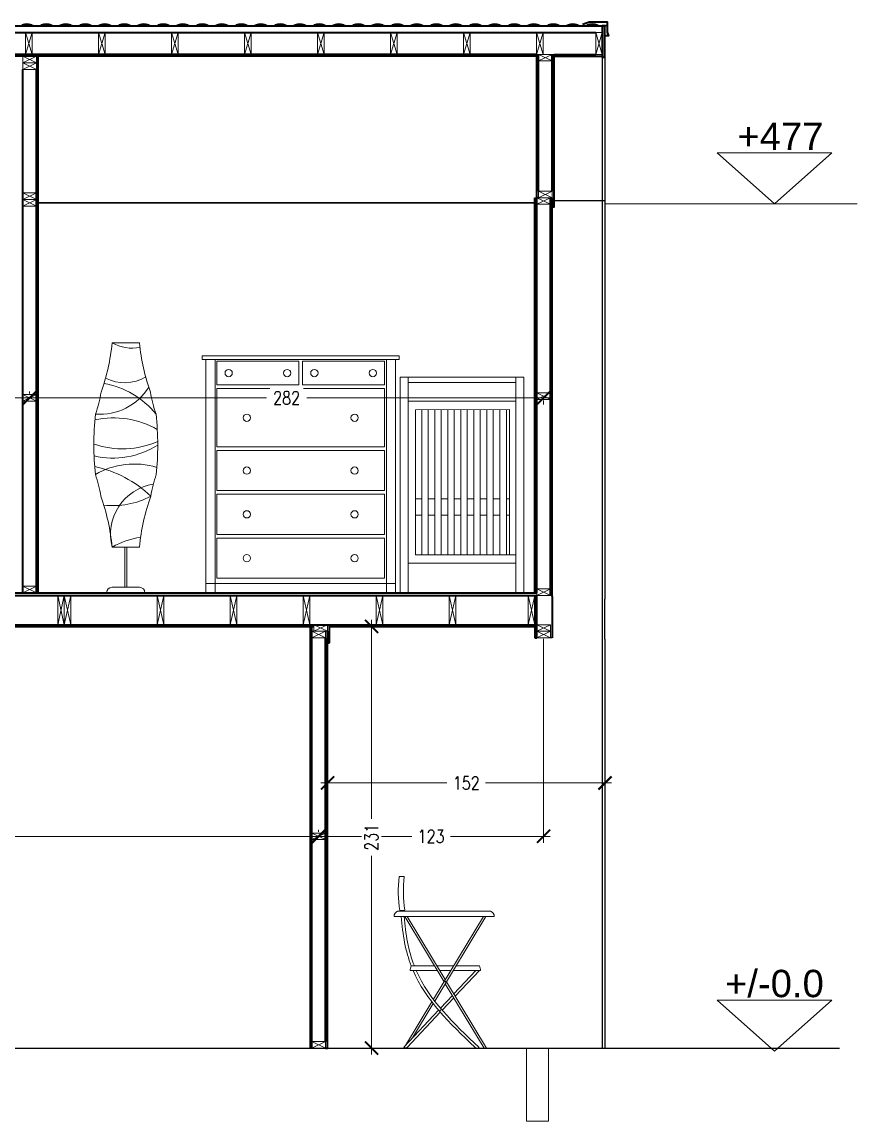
# Model space of a CAD drawing. Header units: centimetres. Extents: x 891 to 3096, y 669 to 2470.
# Drawn here: x 2532 to 2990, y 766 to 1369 of the extents above; entities that cross this region are included whole.
import ezdxf

# ---------------------------------------------------------------- set-up
doc = ezdxf.new("R2010")
doc.units = ezdxf.units.CM
doc.header["$MEASUREMENT"] = 0
doc.layers.get('DEFPOINTS').update_dxf_attribs({"color": 210})
for name, color, linetype, lineweight in [('A-ANNO-DIMS', 3, 'Continuous', 18), ('A-DETL-MBND', 3, 'Continuous', 18), ('A-DETL-MCUT', 4, 'Continuous', 25), ('A-ELEV-IDEN', 3, 'Continuous', 18), ('A-ELEV-MBE2', 4, 'Continuous', 25), ('A-FURN', 8, 'Continuous', 18), ('A-SECT-MCUT', 7, 'Continuous', 35), ('A-WALL-STUD', 3, 'Continuous', 18)]:
    doc.layers.add(name, color=color, linetype=linetype, lineweight=lineweight)
doc.styles.add('ARIAL', font='Arial.ttf')
doc.styles.add('E-ROMANS', font='romans.shx', dxfattribs={"width": 0.8})
doc.styles.get("Standard").update_dxf_attribs({"font": 'Arial.ttf'})
doc.dimstyles.new('Copy of TICK_36', dxfattribs={"dimtxt": 3.6, "dimasz": 3.6, "dimexe": 1.8, "dimexo": 1.2, "dimgap": 1.8, "dimtad": 0, "dimdec": 0, "dimzin": 0, "dimdsep": 46, "dimtxsty": 'ARIAL', "dimblk": 'ARCHTICK', "dimblk1": 'ARCHTICK', "dimblk2": 'ARCHTICK', "dimcen": 1.8, "dimdle": 1.8, "dimclrd": 256, "dimclre": 256, "dimclrt": 256, "dimadec": 0, "dimazin": 0, "dimtfac": 1, "dimtdec": 0, "dimtmove": 1, "dimatfit": 3, "dimldrblk": 'OPEN90', "dimfxl": 1, "dimtfill": 1, "dimtolj": 1, "dimtzin": 0, "dimlwd": -1, "dimlwe": -1, "dimarcsym": 0})

# ---------------------------------------------------------------- blocks, each defined once
blk = doc.blocks.new('_ArchTick')
at = {"color": 0, "linetype": 'ByBlock', "const_width": 0.15}
blk.add_lwpolyline([(-0.5, -0.5), (0.5, 0.5)], dxfattribs=at)
blk = doc.blocks.new('*D128')
at = {"layer": 'A-ANNO-DIMS', "transparency": 16777216}
for p, q in [((2123.11, 922.26), (2399.94, 922.26)), ((2126.71, 924.66), (2126.71, 925.86)), ((2698.79, 922.26), (2421.96, 922.26)), ((2695.19, 924.66), (2695.19, 925.86))]:
    blk.add_line(p, q, dxfattribs=at)
at = {"layer": 'DEFPOINTS', "color": 0, "transparency": 16777216}
for p in [(2126.71, 922.26), (2695.19, 922.26), (2695.19, 922.26)]:
    blk.add_point(p, dxfattribs=at)
at = {"layer": 'A-ANNO-DIMS', "transparency": 16777216, "xscale": 7.2, "yscale": 7.2, "zscale": 7.2, "rotation": 180}
blk.add_blockref('_ArchTick', (2126.71, 922.26), dxfattribs=at)
at = {"layer": 'A-ANNO-DIMS', "transparency": 16777216, "xscale": 7.2, "yscale": 7.2, "zscale": 7.2}
blk.add_blockref('_ArchTick', (2695.19, 922.26), dxfattribs=at)
at = {"layer": 'A-ANNO-DIMS', "transparency": 16777216, "insert": (2410.95, 922.26), "char_height": 7.2, "attachment_point": 5, "style": 'E-ROMANS', "bg_fill": 3, "box_fill_scale": 1.25, "bg_fill_color": 256, "bg_fill_true_color": 13158600, "bg_fill_transparency": 0}
blk.add_mtext('\\A1;568', dxfattribs=at)
blk = doc.blocks.new('_Open90')
at = {"color": 0, "linetype": 'ByBlock', "lineweight": -2}
for p, q in [((0, 0), (-1, 0)), ((-0.5, 0.5), (0, 0)), ((0, 0), (-0.5, -0.5))]:
    blk.add_line(p, q, dxfattribs=at)
blk = doc.blocks.new('*D129')
at = {"layer": 'A-ANNO-DIMS', "transparency": 16777216}
for p, q in [((2818.54, 1030.54), (2818.54, 918.66)), ((2691.59, 922.26), (2746.27, 922.26)), ((2695.19, 924.66), (2695.19, 925.86)), ((2822.14, 922.26), (2767.46, 922.26))]:
    blk.add_line(p, q, dxfattribs=at)
at = {"layer": 'DEFPOINTS', "color": 0, "transparency": 16777216}
for p in [(2818.54, 1032.94), (2695.19, 922.26), (2818.54, 922.26)]:
    blk.add_point(p, dxfattribs=at)
at = {"layer": 'A-ANNO-DIMS', "transparency": 16777216, "xscale": 7.2, "yscale": 7.2, "zscale": 7.2, "rotation": 180}
blk.add_blockref('_ArchTick', (2695.19, 922.26), dxfattribs=at)
at = {"layer": 'A-ANNO-DIMS', "transparency": 16777216, "xscale": 7.2, "yscale": 7.2, "zscale": 7.2}
blk.add_blockref('_ArchTick', (2818.54, 922.26), dxfattribs=at)
at = {"layer": 'A-ANNO-DIMS', "transparency": 16777216, "insert": (2756.87, 922.26), "char_height": 7.2, "attachment_point": 5, "style": 'E-ROMANS', "bg_fill": 3, "box_fill_scale": 1.25, "bg_fill_color": 256, "bg_fill_true_color": 13158600, "bg_fill_transparency": 0}
blk.add_mtext('\\A1;123', dxfattribs=at)
blk = doc.blocks.new('*D130')
at = {"layer": 'A-ANNO-DIMS', "transparency": 16777216}
for p, q in [((2700.05, 949.68), (2700.05, 955.13)), ((2852.22, 953.93), (2852.22, 955.13)), ((2696.45, 951.53), (2765.54, 951.53)), ((2855.82, 951.53), (2786.73, 951.53))]:
    blk.add_line(p, q, dxfattribs=at)
at = {"layer": 'DEFPOINTS', "color": 0, "transparency": 16777216}
for p in [(2700.05, 947.28), (2852.22, 951.53), (2852.22, 951.53)]:
    blk.add_point(p, dxfattribs=at)
at = {"layer": 'A-ANNO-DIMS', "transparency": 16777216, "xscale": 7.2, "yscale": 7.2, "zscale": 7.2, "rotation": 180}
blk.add_blockref('_ArchTick', (2700.05, 951.53), dxfattribs=at)
at = {"layer": 'A-ANNO-DIMS', "transparency": 16777216, "xscale": 7.2, "yscale": 7.2, "zscale": 7.2}
blk.add_blockref('_ArchTick', (2852.22, 951.53), dxfattribs=at)
at = {"layer": 'A-ANNO-DIMS', "transparency": 16777216, "insert": (2776.13, 951.53), "char_height": 7.2, "attachment_point": 5, "style": 'E-ROMANS', "bg_fill": 3, "box_fill_scale": 1.25, "bg_fill_color": 256, "bg_fill_true_color": 13158600, "bg_fill_transparency": 0}
blk.add_mtext('\\A1;152', dxfattribs=at)
blk = doc.blocks.new('*D131')
at = {"layer": 'A-ANNO-DIMS', "transparency": 16777216}
for p, q in [((2727.82, 1037.35), (2720.6, 1037.35)), ((2724.2, 1040.95), (2724.2, 931.94)), ((2724.2, 802.57), (2724.2, 911.58)), ((2726.6, 806.17), (2727.8, 806.17))]:
    blk.add_line(p, q, dxfattribs=at)
at = {"layer": 'DEFPOINTS', "color": 0, "transparency": 16777216}
for p in [(2730.22, 1037.35), (2724.2, 806.17), (2724.2, 806.17)]:
    blk.add_point(p, dxfattribs=at)
at = {"layer": 'A-ANNO-DIMS', "transparency": 16777216, "xscale": 7.2, "yscale": 7.2, "zscale": 7.2}
for p, rotation in [((2724.2, 1037.35), 90), ((2724.2, 806.17), 270)]:
    blk.add_blockref('_ArchTick', p, dxfattribs=dict(at, rotation=rotation))
at = {"layer": 'A-ANNO-DIMS', "transparency": 16777216, "insert": (2724.2, 921.76), "char_height": 7.2, "attachment_point": 5, "rotation": 90, "style": 'E-ROMANS', "bg_fill": 3, "box_fill_scale": 1.25, "bg_fill_color": 256, "bg_fill_true_color": 13158600, "bg_fill_transparency": 0}
blk.add_mtext('\\A1;231', dxfattribs=at)
blk = doc.blocks.new('*D132')
at = {"layer": 'A-ANNO-DIMS', "transparency": 16777216}
for p, q in [((2536.7, 1165.1), (2536.7, 1166.3)), ((2122.01, 1162.7), (2320.97, 1162.7)), ((2125.61, 1161.3), (2125.61, 1159.1)), ((2540.3, 1162.7), (2341.34, 1162.7))]:
    blk.add_line(p, q, dxfattribs=at)
at = {"layer": 'DEFPOINTS', "color": 0, "transparency": 16777216}
for p in [(2125.61, 1163.7), (2536.7, 1162.7), (2536.7, 1162.7)]:
    blk.add_point(p, dxfattribs=at)
at = {"layer": 'A-ANNO-DIMS', "transparency": 16777216, "xscale": 7.2, "yscale": 7.2, "zscale": 7.2, "rotation": 180}
blk.add_blockref('_ArchTick', (2125.61, 1162.7), dxfattribs=at)
at = {"layer": 'A-ANNO-DIMS', "transparency": 16777216, "xscale": 7.2, "yscale": 7.2, "zscale": 7.2}
blk.add_blockref('_ArchTick', (2536.7, 1162.7), dxfattribs=at)
at = {"layer": 'A-ANNO-DIMS', "transparency": 16777216, "insert": (2331.15, 1162.7), "char_height": 7.2, "attachment_point": 5, "style": 'E-ROMANS', "bg_fill": 3, "box_fill_scale": 1.25, "bg_fill_color": 256, "bg_fill_true_color": 13158600, "bg_fill_transparency": 0}
blk.add_mtext('\\A1;411', dxfattribs=at)
blk = doc.blocks.new('*D133')
at = {"layer": 'A-ANNO-DIMS', "transparency": 16777216}
for p, q in [((2536.7, 1165.1), (2536.7, 1166.3)), ((2533.1, 1162.7), (2666.62, 1162.7)), ((2822.14, 1162.7), (2688.63, 1162.7)), ((2818.54, 1161.3), (2818.54, 1159.1))]:
    blk.add_line(p, q, dxfattribs=at)
at = {"layer": 'DEFPOINTS', "color": 0, "transparency": 16777216}
for p in [(2818.54, 1163.7), (2536.7, 1162.7), (2818.54, 1162.7)]:
    blk.add_point(p, dxfattribs=at)
at = {"layer": 'A-ANNO-DIMS', "transparency": 16777216, "xscale": 7.2, "yscale": 7.2, "zscale": 7.2, "rotation": 180}
blk.add_blockref('_ArchTick', (2536.7, 1162.7), dxfattribs=at)
at = {"layer": 'A-ANNO-DIMS', "transparency": 16777216, "xscale": 7.2, "yscale": 7.2, "zscale": 7.2}
blk.add_blockref('_ArchTick', (2818.54, 1162.7), dxfattribs=at)
at = {"layer": 'A-ANNO-DIMS', "transparency": 16777216, "insert": (2677.62, 1162.7), "char_height": 7.2, "attachment_point": 5, "style": 'E-ROMANS', "bg_fill": 3, "box_fill_scale": 1.25, "bg_fill_color": 256, "bg_fill_true_color": 13158600, "bg_fill_transparency": 0}
blk.add_mtext('\\A1;282', dxfattribs=at)

msp = doc.modelspace()

# ---------------------------------------------------------------- linework, layer by layer
for p, q in [((2599.92, 1055.86), (2578.92, 1055.86)), ((2589.42, 1055.86), (2599.92, 1055.86)), ((2633.37, 1055.86), (2638.37, 1055.86)), ((2732.37, 1055.86), (2737.37, 1055.86)), ((2742.42, 806.17), (2743.05, 806.17)), ((2781.86, 806.17), (2782.83, 806.17)), ((2783.41, 806.17), (2783.41, 806.17))]:
    msp.add_line(p, q)
at = {"color": 0}
msp.add_line((2131.46, 806.17), (2980.89, 806.17), dxfattribs=at)
msp.add_lwpolyline([(2743.38, 806.25), (2743.33, 806.17), (2741.96, 806.17), (2742.08, 806.37)])
for centre, radius, start, end in [((2742.46, 806.62), 0.451, 161.00872, 264.50503), ((2742.99, 807.13), 0.959, 273.24009, 316.73834), ((2782.06, 807.8), 1.64, 226.12791, 263.14049), ((2782.77, 806.42), 0.258, 282.37805, 33.40145)]:
    msp.add_arc(centre, radius, start, end)
at = {"layer": 'A-ANNO-DIMS'}
msp.add_line((2852.03, 1269.18), (2990.43, 1269.18), dxfattribs=at)
for points in [[(2976.64, 1297.16), (2945.16, 1269.18), (2913.68, 1297.16)], [(2976.64, 832.48), (2945.16, 804.49), (2913.68, 832.48)]]:
    msp.add_lwpolyline(points, close=True, dxfattribs=at)
at = {"layer": 'A-DETL-MBND', "color": 0}
for points in [[(2824.3, 1351.09), (2823.29, 1351.09)], [(2814.79, 1272.53), (2813.79, 1272.53)]]:
    msp.add_lwpolyline(points, dxfattribs=at)
at = {"layer": 'A-DETL-MCUT'}
msp.add_line((2823.29, 1031.14), (2822.29, 1031.14), dxfattribs=at)
at = {"layer": 'A-ELEV-IDEN', "color": 3}
msp.add_lwpolyline([(2809.18, 806.17), (2821.19, 806.17), (2821.19, 766.14), (2809.18, 766.14)], close=True, dxfattribs=at)
at = {"layer": 'A-ELEV-MBE2'}
for p, q in [((2852.22, 1270.85), (2824.3, 1270.85)), ((2850.72, 1270.85), (2850.72, 806.17)), ((2852.22, 1270.85), (2852.22, 1052.37)), ((2852.22, 1030.4), (2852.22, 1052.37)), ((2852.22, 1030.4), (2852.22, 806.17)), ((2821.19, 806.17), (2852.22, 806.17))]:
    msp.add_line(p, q, dxfattribs=at)
for points in [[(2850.72, 1349.59), (2850.72, 1270.85)], [(2852.22, 1349.59), (2852.22, 1270.85)]]:
    msp.add_lwpolyline(points, dxfattribs=at)
at = {"layer": 'A-FURN'}
for p, q in [((2581.92, 1192.86), (2596.92, 1192.86)), ((2581.92, 1192.86), (2594.42, 1192.86)), ((2581.92, 1192.86), (2589.42, 1192.86)), ((2589.92, 1192.86), (2588.92, 1192.86)), ((2588.92, 1192.86), (2589.42, 1192.86)), ((2631.37, 1185.86), (2739.37, 1185.86)), ((2631.37, 1183.86), (2631.37, 1185.86)), ((2739.37, 1183.86), (2631.37, 1183.86)), ((2631.37, 1183.86), (2633.37, 1183.86)), ((2633.37, 1183.86), (2633.37, 1055.86)), ((2638.37, 1062.86), (2638.37, 1183.86)), ((2638.37, 1183.86), (2684.37, 1183.86)), ((2638.37, 1183.86), (2638.37, 1165.86)), ((2638.37, 1183.86), (2638.37, 1168.86)), ((2638.37, 1183.86), (2639.37, 1183.86)), ((2638.37, 1183.86), (2638.37, 1182.86)), ((2639.37, 1182.86), (2639.37, 1169.86)), ((2684.37, 1169.86), (2684.37, 1182.86)), ((2684.37, 1182.86), (2684.37, 1169.86)), ((2686.37, 1182.86), (2686.37, 1169.86)), ((2732.37, 1183.86), (2731.37, 1183.86)), ((2731.37, 1182.86), (2731.37, 1169.86)), ((2732.37, 1062.86), (2732.37, 1183.86)), ((2737.37, 1055.86), (2737.37, 1183.86)), ((2739.37, 1185.86), (2739.37, 1183.86)), ((2739.88, 1174.09), (2739.88, 1164.98)), ((2739.88, 1174.09), (2744.34, 1174.09)), ((2744.34, 1164.11), (2744.34, 1174.09)), ((2744.34, 1174.09), (2803.33, 1174.09)), ((2744.34, 1171.21), (2803.33, 1171.21)), ((2803.33, 1174.09), (2803.33, 1164.98)), ((2803.33, 1174.09), (2807.79, 1174.09)), ((2807.79, 1164.11), (2807.79, 1174.09)), ((2638.37, 1165.86), (2638.37, 1140.86)), ((2639.37, 1167.86), (2731.37, 1167.86)), ((2732.37, 1168.86), (2732.37, 1143.86)), ((2638.37, 1143.86), (2638.37, 1118.86)), ((2732.37, 1140.86), (2732.37, 1115.86)), ((2638.37, 1110.86), (2638.37, 1134.86)), ((2639.37, 1135.86), (2731.37, 1135.86)), ((2639.37, 1133.86), (2731.37, 1133.86)), ((2639.37, 1111.86), (2639.37, 1133.86)), ((2731.37, 1111.86), (2731.37, 1133.86)), ((2638.37, 1106.86), (2638.37, 1128.86)), ((2732.37, 1118.86), (2732.37, 1093.86)), ((2639.37, 1111.86), (2731.37, 1111.86)), ((2639.37, 1109.86), (2731.37, 1109.86)), ((2639.37, 1087.86), (2639.37, 1109.86)), ((2731.37, 1087.86), (2731.37, 1109.86)), ((2732.37, 1086.86), (2732.37, 1110.86)), ((2732.37, 1084.86), (2732.37, 1106.86)), ((2638.37, 1062.86), (2638.37, 1102.86)), ((2638.37, 1062.86), (2638.37, 1086.86)), ((2639.37, 1087.86), (2731.37, 1087.86)), ((2639.37, 1085.86), (2731.37, 1085.86)), ((2639.37, 1063.86), (2639.37, 1085.86)), ((2731.37, 1063.86), (2731.37, 1085.86)), ((2581.92, 1080.86), (2596.92, 1080.86)), ((2588.92, 1080.86), (2588.92, 1058.86)), ((2589.92, 1058.86), (2589.92, 1080.86)), ((2638.37, 1062.86), (2638.37, 1084.86)), ((2633.37, 1060.88), (2737.37, 1060.88)), ((2638.37, 1055.86), (2638.37, 1062.86)), ((2639.37, 1063.86), (2731.37, 1063.86)), ((2732.37, 1062.86), (2732.37, 1055.86)), ((2581.92, 1058.86), (2596.92, 1058.86)), ((2739.41, 900.17), (2742, 900.17)), ((2739.73, 881.55), (2742.43, 881.86)), ((2743.74, 878.26), (2764.64, 843.69)), ((2758.74, 851.17), (2745.98, 851.17)), ((2769.16, 851.17), (2760.12, 851.17)), ((2783.41, 851.17), (2770.54, 851.17)), ((2760.25, 848.67), (2745.4, 848.67)), ((2760.25, 848.67), (2745.4, 848.67)), ((2767.65, 848.67), (2761.63, 848.67)), ((2767.65, 848.67), (2761.63, 848.67)), ((2783.41, 848.67), (2769.03, 848.67)), ((2783.97, 848.67), (2769.03, 848.67)), ((2769.39, 835.83), (2781.47, 848.67)), ((2770.14, 834.58), (2783.41, 848.67)), ((2762.01, 828), (2768.55, 834.94)), ((2762.93, 826.92), (2769.31, 833.69)), ((2742.03, 806.77), (2760.97, 826.89)), ((2743.69, 806.47), (2761.89, 825.81))]:
    msp.add_line(p, q, dxfattribs=at)
at = {"layer": 'A-FURN', "color": 0}
for p, q in [((2568.55, 806.17), (2546.03, 806.17)), ((2654.86, 806.17), (2599.82, 806.17)), ((2693.62, 806.17), (2701.18, 806.17))]:
    msp.add_line(p, q, dxfattribs=at)
at = {"layer": 'A-FURN'}
for points in [[(2639.37, 1182.86), (2684.37, 1182.86), (2684.37, 1169.86), (2639.37, 1169.86)], [(2686.37, 1182.86), (2731.37, 1182.86), (2731.37, 1169.86), (2686.37, 1169.86)], [(2639.37, 1167.86), (2731.37, 1167.86), (2731.37, 1135.86), (2639.37, 1135.86)]]:
    msp.add_lwpolyline(points, close=True, dxfattribs=at)
for points in [[(2744.34, 1164.11), (2744.34, 1055.86), (2739.88, 1055.86), (2739.88, 1164.98)], [(2807.79, 1164.11), (2807.79, 1055.86), (2803.33, 1055.86), (2803.33, 1164.98)], [(2803.33, 1072.13), (2803.33, 1160.93), (2744.34, 1160.91)], [(2799.9, 1076.59), (2799.9, 1156.39), (2748.25, 1156.11), (2748.25, 1076.6)], [(2751.71, 1076.6), (2751.71, 1156.13)], [(2755.28, 1076.6), (2755.28, 1156.15)], [(2758.85, 1076.6), (2758.85, 1156.17)], [(2762.42, 1076.6), (2762.42, 1156.19)], [(2765.99, 1076.6), (2765.99, 1156.21)], [(2769.56, 1076.6), (2769.56, 1156.23)], [(2773.13, 1076.6), (2773.13, 1156.25)], [(2776.7, 1076.6), (2776.7, 1156.27)], [(2780.27, 1076.6), (2780.27, 1156.29)], [(2783.84, 1076.6), (2783.84, 1156.3)], [(2787.41, 1076.6), (2787.41, 1156.4)], [(2790.98, 1076.6), (2790.98, 1156.4)], [(2794.55, 1076.6), (2794.55, 1156.36)], [(2798.12, 1076.6), (2798.12, 1156.4)], [(2748.14, 1107.45), (2751.71, 1107.45)], [(2755.28, 1107.45), (2758.85, 1107.45)], [(2762.42, 1107.45), (2765.99, 1107.45)], [(2769.56, 1107.45), (2773.13, 1107.45)], [(2776.7, 1107.45), (2780.27, 1107.45)], [(2783.84, 1107.45), (2787.41, 1107.45)], [(2790.98, 1107.45), (2794.55, 1107.45)], [(2798.12, 1107.45), (2799.9, 1107.45)], [(2751.71, 1098.38), (2748.14, 1098.38)], [(2758.85, 1098.38), (2755.28, 1098.38)], [(2765.99, 1098.38), (2762.42, 1098.38)], [(2773.13, 1098.38), (2769.56, 1098.38)], [(2780.27, 1098.38), (2776.7, 1098.38)], [(2787.41, 1098.38), (2783.84, 1098.38)], [(2794.55, 1098.38), (2790.98, 1098.38)], [(2799.9, 1098.38), (2798.12, 1098.38)], [(2744.34, 1072.13), (2803.33, 1072.13), (2803.33, 1076.59), (2748.25, 1076.6)], [(2796.33, 1072.13), (2799.9, 1072.13)], [(2763.95, 842.55), (2742.36, 878.26), (2743.33, 878.26)], [(2758.1, 832.88), (2785.54, 878.26)], [(2785.94, 878.26), (2786.91, 878.26), (2758.87, 831.87)], [(2764.64, 841.41), (2785.94, 806.17), (2787.32, 806.17), (2765.33, 842.55)], [(2742.83, 807.62), (2757.28, 831.52)], [(2758.06, 830.52), (2746.68, 811.71)]]:
    msp.add_lwpolyline(points, dxfattribs=at)
msp.add_lwpolyline([(2738.51, 881.26, 0.302776), (2736.51, 878.26), (2791.51, 878.26, 0.302776), (2789.51, 881.26)], format="xyb", close=True, dxfattribs=at)
for centre, radius in [((2645.83, 1176.36), 2), ((2677.91, 1176.36), 2), ((2692.83, 1176.36), 2), ((2724.91, 1176.36), 2), ((2655.83, 1151.86), 2), ((2714.91, 1151.86), 2), ((2655.83, 1122.86), 2), ((2714.91, 1122.86), 2), ((2655.83, 1098.86), 2), ((2714.91, 1098.86), 2), ((2655.83, 1074.86), 2), ((2714.91, 1074.86), 2), ((2764.64, 842.56), 0.201), ((2761.89, 826.86), 0.194)]:
    msp.add_circle(centre, radius, dxfattribs=at)
for centre, radius, start, end in [((2466.91, 1204.43), 115.59, 340.50937, 354.25685), ((2593.13, 1213.38), 23.38, 241.35518, 280.02903), ((2711.93, 1204.43), 115.59, 185.74315, 199.49063), ((2568.72, 1123.22), 48.27, 39.40548, 79.56723), ((2588.67, 1194.44), 23.38, 243.61261, 299.99812), ((2575.27, 1185.18), 31.42, 265.51867, 328.32151), ((2506.38, 1177.2), 70.41, 340.64506, 350.73602), ((2672.45, 1177.2), 70.41, 189.26398, 199.35494), ((2733.72, 1136.86), 161.8, 173.96892, 180), ((2582.6, 1103.52), 48.27, 60.05336, 102.05926), ((2445.12, 1136.86), 161.8, 0, 6.03108), ((2587.65, 1183.05), 48.27, 250.98033, 293.51042), ((2733.72, 1136.86), 161.8, 180, 185.72905), ((2582.42, 1175.39), 45.65, 256.83666, 302.44851), ((2445.12, 1136.86), 161.8, 354.2637, 0), ((2559.72, 1063.62), 62.68, 46.19628, 78.37338), ((2594.07, 1083.95), 42.51, 73.06027, 120.13527), ((2506.24, 1097.53), 70.41, 9.26398, 19.22427), ((2608.81, 1087.92), 27.8, 98.92961, 194.71418), ((2672.6, 1097.53), 70.41, 160.79328, 170.73602), ((2464.05, 1069.51), 118.41, 5.49993, 19.40856), ((2582.68, 1146.14), 42.51, 262.78537, 298.72284), ((2713.86, 1069.7), 117.47, 160.52537, 174.54643), ((2603.26, 1044.1), 42.51, 97.71291, 120.13527), ((2581.92, 1055.86), 3, 90, 180), ((2596.92, 1055.86), 3, 0, 90), ((2802.44, 891.95), 63.57, 172.57349, 189.41946), ((2816.92, 892.78), 75.28, 174.36895, 188.33622), ((2750.08, 848.89), 4.69, 150.9498, 182.66404), ((2778.46, 848.73), 5.51, 359.40408, 26.24179)]:
    msp.add_arc(centre, radius, start, end, dxfattribs=at)
for points in [[(2740.18, 881.6), (2740.18, 881.49), (2740.19, 881.37), (2740.2, 881.26)], [(2741.79, 881.78), (2741.8, 881.61), (2741.81, 881.43), (2741.82, 881.26)], [(2740.43, 878.26), (2741.28, 868.42), (2742.86, 859), (2745.98, 851.17)], [(2742.06, 878.26), (2742.88, 868.77), (2744.42, 859.59), (2747.66, 851.17)], [(2746.99, 848.67), (2753.78, 832.77), (2767.05, 819.68), (2780.92, 806.62)], [(2748.68, 848.67), (2755.63, 832.65), (2769.28, 819.59), (2782.99, 806.56)]]:
    msp.add_open_spline(points, degree=3, dxfattribs=at)
at = {"layer": 'A-SECT-MCUT'}
for p, q in [((2814.79, 1351.09), (2477.33, 1351.09)), ((2824.3, 1351.09), (2847.11, 1351.09)), ((2814.79, 1350.09), (2478.33, 1350.09)), ((2541.45, 1055.86), (2541.45, 1350.09)), ((2824.3, 1350.09), (2850.72, 1350.09)), ((2532.95, 1055.86), (2532.95, 1342.89)), ((2540.45, 1055.86), (2540.45, 1342.89)), ((2813.69, 1055.86), (2813.79, 1272.53)), ((2814.79, 1055.86), (2814.79, 1272.53)), ((2823.29, 1053.88), (2823.29, 1272.53)), ((2541.45, 1269.85), (2813.79, 1269.74)), ((2813.69, 1054.36), (2813.69, 1031.14)), ((2814.79, 1031.14), (2814.79, 1054.36)), ((2823.29, 1053.88), (2823.29, 1031.14)), ((2700.05, 1038.35), (2813.69, 1038.35)), ((2701.05, 1028.34), (2701.05, 1038.35)), ((2698.94, 809.77), (2698.94, 1031.14)), ((2813.69, 1031.14), (2814.79, 1031.14))]:
    msp.add_line(p, q, dxfattribs=at)
at = {"layer": 'A-SECT-MCUT', "color": 0}
msp.add_line((2700.05, 1028.34), (2701.05, 1028.34), dxfattribs=at)
at = {"layer": 'A-SECT-MCUT'}
for points in [[(2839.99, 1367.65), (2839.99, 1367.65), (2843.46, 1368.89), (2853.47, 1368.89), (2853.47, 1363.38), (2854.22, 1361.38), (2852.47, 1361.38)], [(2093.43, 1366.71), (2852.22, 1366.71)], [(2093.43, 1363.1), (2847.11, 1363.1)], [(2850.72, 1366.71), (2850.72, 1351.09), (2850.72, 1349.59), (2852.22, 1349.59), (2852.22, 1366.71), (2850.72, 1366.71)], [(2815.79, 1272.53), (2814.79, 1272.53), (2814.79, 1351.09)], [(2815.79, 1276.13), (2815.79, 1351.09)], [(2823.29, 1276.13), (2823.29, 1351.09)], [(2823.29, 1267.53), (2824.3, 1267.53), (2824.3, 1351.09)], [(2822.29, 1054.36), (2822.29, 1272.53)], [(2129.36, 1055.86), (2814.79, 1055.86)], [(2129.36, 1054.36), (2814.79, 1054.36)], [(2129.36, 1038.35), (2700.05, 1038.35)], [(2512.55, 1037.35), (2692.54, 1037.35)], [(2690.44, 1037.35), (2690.44, 806.17)], [(2691.44, 806.17), (2691.44, 1037.35)], [(2701.05, 1037.35), (2813.69, 1037.35)], [(2698.94, 806.17), (2700.05, 806.17), (2700.05, 1034.75)]]:
    msp.add_lwpolyline(points, dxfattribs=at)
for centre, start, end in [((2535.16, 1360.4), 68.58135, 111.41865), ((2540.51, 1374.03), 248.58135, 291.41865), ((2545.85, 1360.4), 68.58135, 111.41865), ((2551.2, 1374.03), 248.58135, 291.41865), ((2556.55, 1360.4), 68.58135, 111.41865), ((2561.89, 1374.03), 248.58135, 291.41865), ((2567.24, 1360.4), 68.58135, 111.41865), ((2572.59, 1374.03), 248.58135, 291.41865), ((2577.93, 1360.4), 68.58135, 111.41865), ((2583.28, 1374.03), 248.58135, 291.41865), ((2588.63, 1360.4), 68.58135, 111.41865), ((2593.97, 1374.03), 248.58135, 291.41865), ((2599.32, 1360.4), 68.58135, 111.41865), ((2604.67, 1374.03), 248.58135, 291.41865), ((2610.01, 1360.4), 68.58135, 111.41865), ((2615.36, 1374.03), 248.58135, 291.41865), ((2620.71, 1360.4), 68.58135, 111.41865), ((2626.05, 1374.03), 248.58135, 291.41865), ((2631.4, 1360.4), 68.58135, 111.41865), ((2636.74, 1374.03), 248.58135, 291.41865), ((2642.09, 1360.4), 68.58135, 111.41865), ((2647.44, 1374.03), 248.58135, 291.41865), ((2652.78, 1360.4), 68.58135, 111.41865), ((2658.13, 1374.03), 248.58135, 291.41865), ((2663.48, 1360.4), 68.58135, 111.41865), ((2668.82, 1374.03), 248.58135, 291.41865), ((2674.17, 1360.4), 68.58135, 111.41865), ((2679.52, 1374.03), 248.58135, 291.41865), ((2684.86, 1360.4), 68.58135, 111.41865), ((2690.21, 1374.03), 248.58135, 291.41865), ((2695.56, 1360.4), 68.58135, 111.41865), ((2700.9, 1374.03), 248.58135, 291.41865), ((2706.25, 1360.4), 68.58135, 111.41865), ((2711.6, 1374.03), 248.58135, 291.41865), ((2716.94, 1360.4), 68.58135, 111.41865), ((2722.29, 1374.03), 248.58135, 291.41865), ((2727.64, 1360.4), 68.58135, 111.41865), ((2732.98, 1374.03), 248.58135, 291.41865), ((2738.33, 1360.4), 68.58135, 111.41865), ((2743.68, 1374.03), 248.58135, 291.41865), ((2749.02, 1360.4), 68.58135, 111.41865), ((2754.37, 1374.03), 248.58135, 291.41865), ((2759.72, 1360.4), 68.58135, 111.41865), ((2765.06, 1374.03), 248.58135, 291.41865), ((2770.41, 1360.4), 68.58135, 111.41865), ((2775.76, 1374.03), 248.58135, 291.41865), ((2781.1, 1360.4), 68.58135, 111.41865), ((2786.45, 1374.03), 248.58135, 291.41865), ((2791.79, 1360.4), 68.58135, 111.41865), ((2797.14, 1374.03), 248.58135, 291.41865), ((2802.49, 1360.4), 68.58135, 111.41865), ((2807.83, 1374.03), 248.58135, 291.41865), ((2813.18, 1360.4), 68.58135, 111.41865), ((2818.53, 1374.03), 248.58135, 291.41865), ((2823.87, 1360.4), 68.58135, 111.41865), ((2829.22, 1374.03), 248.58135, 291.41865), ((2834.57, 1360.4), 68.58135, 111.41865), ((2839.91, 1374.03), 248.58135, 291.41865), ((2845.26, 1360.4), 68.58135, 111.41865), ((2850.61, 1374.03), 248.58135, 291.41865)]:
    msp.add_arc(centre, 7.32, start, end, dxfattribs=at)
at = {"layer": 'A-WALL-STUD', "color": 0}
for p, q in [((2538.07, 1363.1), (2534.47, 1363.1)), ((2532.95, 1346.49), (2532.95, 1350.09)), ((2532.95, 1342.89), (2532.95, 1346.49)), ((2540.45, 1350.09), (2540.45, 1346.49)), ((2540.45, 1346.49), (2540.45, 1342.89))]:
    msp.add_line(p, q, dxfattribs=at)
at = {"layer": 'A-WALL-STUD'}
for p, q in [((2534.47, 1363.1), (2534.47, 1351.09)), ((2534.47, 1363.1), (2538.07, 1351.09)), ((2534.47, 1351.09), (2538.07, 1363.1)), ((2538.07, 1351.09), (2538.07, 1363.1)), ((2823.29, 1347.49), (2815.79, 1351.09)), ((2815.79, 1347.49), (2823.29, 1351.09)), ((2540.45, 1346.49), (2532.95, 1350.09)), ((2532.95, 1346.49), (2540.45, 1350.09)), ((2532.95, 1346.49), (2540.45, 1346.49)), ((2540.45, 1342.89), (2532.95, 1346.49)), ((2532.95, 1342.89), (2540.45, 1346.49)), ((2540.45, 1346.49), (2532.95, 1346.49)), ((2540.45, 1342.89), (2532.95, 1342.89)), ((2540.45, 1271.53), (2532.95, 1275.13)), ((2532.95, 1271.53), (2540.45, 1275.13)), ((2822.29, 1268.93), (2814.79, 1272.53)), ((2814.79, 1268.93), (2822.29, 1272.53)), ((2823.29, 1272.53), (2815.79, 1276.13)), ((2815.79, 1272.53), (2823.29, 1276.13)), ((2540.45, 1267.93), (2532.95, 1271.53)), ((2532.95, 1267.93), (2540.45, 1271.53)), ((2540.45, 1160.89), (2532.95, 1164.5)), ((2532.95, 1160.89), (2540.45, 1164.5)), ((2822.29, 1161.89), (2814.79, 1165.5)), ((2814.79, 1161.89), (2822.29, 1165.5)), ((2540.45, 1055.86), (2532.95, 1059.47)), ((2532.95, 1055.86), (2540.45, 1059.47)), ((2822.29, 1054.36), (2814.79, 1057.96)), ((2814.79, 1054.36), (2822.29, 1057.96)), ((2700.05, 1034.75), (2692.54, 1038.35)), ((2692.54, 1034.75), (2700.05, 1038.35)), ((2822.29, 1038.35), (2814.79, 1034.75)), ((2814.79, 1038.35), (2822.29, 1034.75)), ((2698.94, 1031.14), (2691.44, 1034.75)), ((2691.44, 1031.14), (2698.94, 1034.75)), ((2822.29, 1034.75), (2814.79, 1031.14)), ((2814.79, 1034.75), (2822.29, 1031.14)), ((2698.94, 920.46), (2691.44, 924.06)), ((2691.44, 920.46), (2698.94, 924.06)), ((2698.94, 806.17), (2691.44, 809.77)), ((2691.44, 806.17), (2698.94, 809.77))]:
    msp.add_line(p, q, dxfattribs=at)
for points in [[(2578.11, 1363.1), (2574.5, 1363.1), (2574.5, 1351.09), (2578.11, 1351.09)], [(2618.14, 1363.1), (2614.53, 1363.1), (2614.53, 1351.09), (2618.14, 1351.09)], [(2658.17, 1363.1), (2654.56, 1363.1), (2654.56, 1351.09), (2658.17, 1351.09)], [(2698.2, 1363.1), (2694.6, 1363.1), (2694.6, 1351.09), (2698.2, 1351.09)], [(2738.23, 1363.1), (2734.63, 1363.1), (2734.63, 1351.09), (2738.23, 1351.09)], [(2778.26, 1363.1), (2774.66, 1363.1), (2774.66, 1351.09), (2778.26, 1351.09)], [(2818.29, 1363.1), (2814.69, 1363.1), (2814.69, 1351.09), (2818.29, 1351.09)], [(2850.72, 1363.1), (2847.11, 1363.1), (2847.11, 1351.09), (2850.72, 1351.09)], [(2823.29, 1347.49), (2815.79, 1347.49), (2815.79, 1351.09), (2823.29, 1351.09)], [(2540.45, 1271.53), (2532.95, 1271.53), (2532.95, 1275.13), (2540.45, 1275.13)], [(2822.29, 1268.93), (2814.79, 1268.93), (2814.79, 1272.53), (2822.29, 1272.53)], [(2823.29, 1272.53), (2815.79, 1272.53), (2815.79, 1276.13), (2823.29, 1276.13)], [(2540.45, 1267.93), (2532.95, 1267.93), (2532.95, 1271.53), (2540.45, 1271.53)], [(2540.45, 1160.89), (2532.95, 1160.89), (2532.95, 1164.5), (2540.45, 1164.5)], [(2822.29, 1161.89), (2814.79, 1161.89), (2814.79, 1165.5), (2822.29, 1165.5)], [(2540.45, 1055.86), (2532.95, 1055.86), (2532.95, 1059.47), (2540.45, 1059.47)], [(2822.29, 1054.36), (2814.79, 1054.36), (2814.79, 1057.96), (2822.29, 1057.96)], [(2700.05, 1034.75), (2692.54, 1034.75), (2692.54, 1038.35), (2700.05, 1038.35)], [(2822.29, 1038.35), (2814.79, 1038.35), (2814.79, 1034.75), (2822.29, 1034.75)], [(2698.94, 1031.14), (2691.44, 1031.14), (2691.44, 1034.75), (2698.94, 1034.75)], [(2822.29, 1034.75), (2814.79, 1034.75), (2814.79, 1031.14), (2822.29, 1031.14)], [(2698.94, 920.46), (2691.44, 920.46), (2691.44, 924.06), (2698.94, 924.06)], [(2698.94, 806.17), (2691.44, 806.17), (2691.44, 809.77), (2698.94, 809.77)]]:
    msp.add_lwpolyline(points, close=True, dxfattribs=at)
for points in [[(2574.5, 1363.1), (2578.11, 1351.09)], [(2574.5, 1351.09), (2578.11, 1363.1)], [(2614.53, 1363.1), (2618.14, 1351.09)], [(2614.53, 1351.09), (2618.14, 1363.1)], [(2654.56, 1363.1), (2658.17, 1351.09)], [(2654.56, 1351.09), (2658.17, 1363.1)], [(2694.6, 1363.1), (2698.2, 1351.09)], [(2694.6, 1351.09), (2698.2, 1363.1)], [(2734.63, 1363.1), (2738.23, 1351.09)], [(2734.63, 1351.09), (2738.23, 1363.1)], [(2774.66, 1363.1), (2778.26, 1351.09)], [(2774.66, 1351.09), (2778.26, 1363.1)], [(2814.69, 1363.1), (2818.29, 1351.09)], [(2814.69, 1351.09), (2818.29, 1363.1)], [(2847.11, 1363.1), (2850.72, 1351.09)], [(2847.11, 1351.09), (2850.72, 1363.1)], [(2555.69, 1054.36), (2555.69, 1038.35), (2552.09, 1038.35), (2552.09, 1054.36), (2555.69, 1054.36)], [(2552.09, 1054.36), (2555.69, 1038.35)], [(2555.69, 1054.36), (2552.09, 1038.35)], [(2559.29, 1054.36), (2559.29, 1038.35), (2555.69, 1038.35), (2555.69, 1054.36), (2559.29, 1054.36)], [(2555.69, 1054.36), (2559.29, 1038.35)], [(2559.29, 1054.36), (2555.69, 1038.35)], [(2610.23, 1054.36), (2610.23, 1038.35), (2606.63, 1038.35), (2606.63, 1054.36), (2610.23, 1054.36)], [(2606.63, 1054.36), (2610.23, 1038.35)], [(2610.23, 1054.36), (2606.63, 1038.35)], [(2650.26, 1054.36), (2650.26, 1038.35), (2646.66, 1038.35), (2646.66, 1054.36), (2650.26, 1054.36)], [(2646.66, 1054.36), (2650.26, 1038.35)], [(2650.26, 1054.36), (2646.66, 1038.35)], [(2690.29, 1054.36), (2690.29, 1038.35), (2686.69, 1038.35), (2686.69, 1054.36), (2690.29, 1054.36)], [(2686.69, 1054.36), (2690.29, 1038.35)], [(2690.29, 1054.36), (2686.69, 1038.35)], [(2730.32, 1054.36), (2730.32, 1038.35), (2726.72, 1038.35), (2726.72, 1054.36), (2730.32, 1054.36)], [(2726.72, 1054.36), (2730.32, 1038.35)], [(2730.32, 1054.36), (2726.72, 1038.35)], [(2770.35, 1054.36), (2770.35, 1038.35), (2766.75, 1038.35), (2766.75, 1054.36), (2770.35, 1054.36)], [(2766.75, 1054.36), (2770.35, 1038.35)], [(2770.35, 1054.36), (2766.75, 1038.35)], [(2813.69, 1054.36), (2813.69, 1038.35), (2810.09, 1038.35), (2810.09, 1054.36), (2813.69, 1054.36)], [(2810.09, 1054.36), (2813.69, 1038.35)], [(2813.69, 1054.36), (2810.09, 1038.35)]]:
    msp.add_lwpolyline(points, dxfattribs=at)

# ---------------------------------------------------------------- texts
at = {"layer": 'A-ANNO-DIMS'}
for s, p in [('+477', (2924.79, 1298.73)), ('+/-0.0', (2918.03, 834.05))]:
    msp.add_text(s, height=15.013, dxfattribs=at).set_placement(p)

# ---------------------------------------------------------------- next in the draw order: dimensions: what is measured, and where the dimension line sits
for base, p1, p2, picture, middle in [((2536.7, 1162.7), (2125.61, 1163.7), (2536.7, 1162.7), '*D132', (2331.15, 1162.7)), ((2695.19, 922.26), (2126.71, 922.26), (2695.19, 922.26), '*D128', (2410.95, 922.26))]:
    dim = msp.add_linear_dim(base=base, p1=p1, p2=p2, dimstyle='Copy of TICK_36', override={"dimscale": 2, "dimtxsty": 'E-ROMANS'}, dxfattribs=at)
    dim.commit()
    dim.dimension.update_dxf_attribs({"geometry": picture, "text_midpoint": middle})

# ---------------------------------------------------------------- next in the draw order: dimensions: what is measured, and where the dimension line sits
for base, p1, p2, picture, middle in [((2818.54, 1162.7), (2536.7, 1162.7), (2818.54, 1163.7), '*D133', (2677.62, 1162.7)), ((2818.54, 922.26), (2695.19, 922.26), (2818.54, 1032.94), '*D129', (2756.87, 922.26))]:
    dim = msp.add_linear_dim(base=base, p1=p1, p2=p2, dimstyle='Copy of TICK_36', override={"dimscale": 2, "dimtxsty": 'E-ROMANS'}, dxfattribs=at)
    dim.commit()
    dim.dimension.update_dxf_attribs({"geometry": picture, "text_midpoint": middle})

# ---------------------------------------------------------------- next in the draw order: dimensions: what is measured, and where the dimension line sits
dim = msp.add_linear_dim(base=(2852.22, 951.53), p1=(2700.05, 947.28), p2=(2852.22, 951.53), dimstyle='Copy of TICK_36', override={"dimscale": 2, "dimtxsty": 'E-ROMANS'}, dxfattribs=at)
dim.commit()
dim.dimension.update_dxf_attribs({"geometry": '*D130', "text_midpoint": (2776.13, 951.53)})

# ---------------------------------------------------------------- next in the draw order: dimensions: what is measured, and where the dimension line sits
dim = msp.add_linear_dim(base=(2724.2, 806.17), p1=(2730.22, 1037.35), p2=(2724.2, 806.17), angle=90, dimstyle='Copy of TICK_36', override={"dimscale": 2, "dimtxsty": 'E-ROMANS'}, dxfattribs=at)
dim.commit()
dim.dimension.update_dxf_attribs({"geometry": '*D131', "text_midpoint": (2724.2, 921.76)})

doc.saveas('drawing.dxf')
